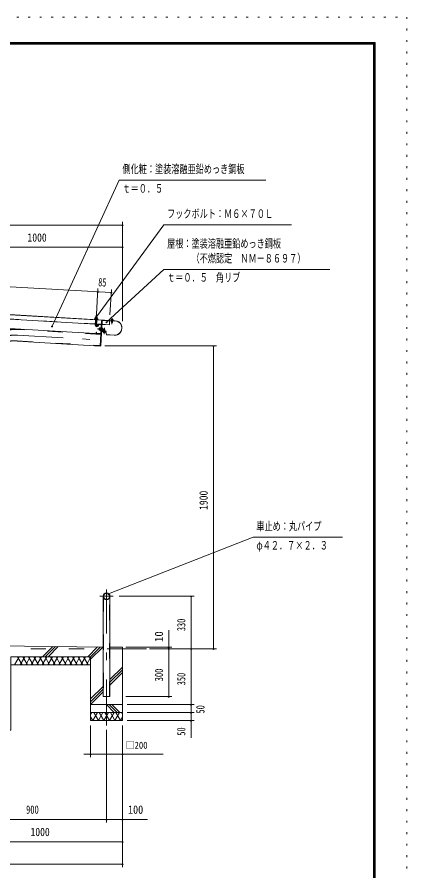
# Model space of a CAD drawing. Units: millimetres, scale not verified. Extents: x -23448 to 23452, y -10500 to 10500.
# Drawn here: x 17337 to 23452, y -2887 to 10500 of the extents above; entities that cross this region are included whole.
import ezdxf
from ezdxf.enums import TextEntityAlignment as Align

# ---------------------------------------------------------------- set-up
doc = ezdxf.new("R2010")
doc.units = ezdxf.units.MM
doc.header["$LTSCALE"] = 60
for name, pattern in [('USER2', [10, 4, -6]), ('USER3', [24, 12, -5, 2, -5]), ('USER4', [3, 0.5, -2.5])]:
    doc.linetypes.add(name, pattern=pattern)
for name, color, linetype, lineweight in [('0-6_2-0BOLD', 7, 'Continuous', 18), ('0-7_2-1HIDDEN', 3, 'USER2', 18), ('0-8_2-2CENTER', 3, 'USER3', 18), ('0-9_2-4THIN', 4, 'Continuous', 18), ('0-A_2-5DIM', 3, 'Continuous', 18), ('0-B_2-6HATCH', 2, 'Continuous', 18), ('0-C_F-F', 5, 'Continuous', 18), ('0-D_F-E_J_ADD', 5, 'USER4', 18)]:
    doc.layers.add(name, color=color, linetype=linetype, lineweight=lineweight)
doc.styles.add('ＭＳ ゴシック', font='')
doc.styles.get('ＭＳ ゴシック').set_extended_font_data('MS Gothic')

msp = doc.modelspace()

# ---------------------------------------------------------------- linework, layer by layer
at = {"layer": '0-6_2-0BOLD'}
for p, q in [((14105.7, 6013.78), (18875.28, 5738.77)), ((18839.02, 5739.61), (14121.84, 6011.6)), ((18564.63, 5687.81), (15910.92, 5840.83)), ((18570.84, 5789.94), (18570.11, 5777.15)), ((18586.31, 5776.21), (18587.05, 5789)), ((18605.56, 5762.43), (18605.1, 5754.35)), ((15806.51, 5696.59), (18651.78, 5532.54)), ((18568.52, 5755.2), (18563.49, 5667.91)), ((18583.97, 5730.06), (18567.13, 5731.03)), ((18580.33, 5666.94), (18585.37, 5754.23)), ((18660.41, 5682.29), (18581.48, 5686.84)), ((18585.54, 5686.6), (18660.41, 5682.28)), ((18589.07, 5678.38), (18588.09, 5661.41)), ((18652.2, 5678.75), (18593.3, 5682.14)), ((18596.06, 5646.51), (18613.48, 5655.27)), ((18663.55, 5736.7), (18640.8, 5342.11)), ((18648.25, 5540.75), (18655.96, 5674.52)), ((18671.54, 5736.25), (18649.09, 5346.88)), ((18658.97, 5657.32), (18666.97, 5656.86)), ((18863.51, 5730.18), (18676.82, 5740.95)), ((18789.1, 5742.49), (18789.17, 5743.73)), ((18818.58, 5732.77), (18817.38, 5712.32)), ((18820.22, 5755.96), (18819.71, 5747.24)), ((18834.12, 5746.39), (18834.63, 5755.12)), ((18863.51, 5730.18), (18863.98, 5738.17)), ((18585.12, 5540.38), (18644.02, 5536.98)), ((18621.33, 5599.39), (18622.48, 5619.36)), ((18628.09, 5599.62), (18642.58, 5598.79)), ((18643.66, 5617.52), (18629.17, 5618.35)), ((18647.82, 5602.87), (18643.12, 5608.15)), ((18643.4, 5613.14), (18648.11, 5607.87)), ((18666.86, 5585.5), (18662.86, 5585.73)), ((18679.53, 5596.66), (18667.54, 5597.35)), ((18668.62, 5616.08), (18680.6, 5615.39)), ((18696.53, 5566.01), (18696.03, 5557.29)), ((18710.94, 5565.19), (18710.44, 5556.47)), ((18640.8, 5342.11), (17336.7, 5417.3)), ((18649.08, 5346.88), (18641.11, 5347.33)), ((18687.08, -155.07), (18687.08, 1419.93)), ((18687.08, 622.96), (16585.84, 643.98)), ((18990.46, 619.93), (18793.83, 621.89)), ((18990.45, 594.93), (19365.45, 594.93)), ((18490.46, 469.93), (18490.46, -530.07)), ((17240.46, 344.93), (18490.46, 344.93)), ((18990.46, -280.07), (18490.46, -280.07)), ((18490.46, -405.07), (18990.46, -405.07))]:
    msp.add_line(p, q, dxfattribs=at)
for points in [[(18548.94, 5757.58), (18549.4, 5765.67), (18605.56, 5762.43), (18595.34, 5775.69), (18561.08, 5777.67), (18549.4, 5765.67)], [(18562, 5777.62), (18562.74, 5790.4), (18564.98, 5791.53), (18593.06, 5789.91), (18595.16, 5788.53), (18594.43, 5775.75)], [(18587.44, 5790.24), (18588.66, 5811.29), (18571.81, 5812.26), (18570.6, 5791.21)], [(18571.81, 5812.26), (18574.78, 5814.91), (18586.02, 5814.26), (18588.66, 5811.29)], [(18812.51, 5747.66), (18813.02, 5756.38), (18815.27, 5757.52), (18839.73, 5756.08), (18841.84, 5754.69), (18841.33, 5745.97)], [(18588.09, 5661.41), (18584.1, 5661.64), (18585.08, 5678.61)], [(18613.48, 5655.27), (18605.89, 5670.35), (18588.48, 5661.59)], [(18642.04, 5589.42), (18627.55, 5590.25), (18625.99, 5593.36), (18627.8, 5624.81), (18629.71, 5627.72), (18644.2, 5626.89)], [(18649.23, 5627.33), (18644.24, 5627.62), (18641.99, 5588.68), (18646.99, 5588.4)], [(18650.88, 5586.42), (18646.89, 5586.65), (18649.33, 5629.08), (18653.33, 5628.85)], [(18666.86, 5585.5), (18669.3, 5627.93), (18665.31, 5628.16)], [(18669.16, 5625.45), (18681.15, 5624.75), (18682.71, 5621.65), (18680.9, 5590.2), (18678.98, 5587.29), (18667, 5587.98)], [(18668.4, 5681.82), (18785.21, 5675.09), (18788.63, 5734.5)], [(18875.3, 5740.02), (18714.32, 5749.3), (18714.25, 5748.05)], [(18817.39, 5712.32), (18832.36, 5711.44), (18833.56, 5731.91)], [(18817.39, 5712.32), (18819.73, 5709.67), (18829.72, 5709.09), (18832.36, 5711.44)], [(18577.36, 5544.83), (18578.34, 5561.81), (18582.33, 5561.57), (18581.36, 5544.6)], [(18627.47, 5619.07), (18622.48, 5619.36), (18618.52, 5615.83), (18617.8, 5603.35), (18621.33, 5599.39), (18626.32, 5599.11)], [(18667.13, 5572.97), (18733.98, 5569.12), (18734.44, 5577.11), (18667.59, 5580.96)], [(18862.21, 5512.89), (18738.66, 5520.01), (18728.92, 5568.16), (18674.01, 5571.32), (18674.08, 5572.57)], [(18715.4, 5554.93), (18690.94, 5556.31), (18688.82, 5557.7), (18689.32, 5566.42)], [(18696.99, 5579.26), (18698.23, 5600.97), (18700.86, 5603.32), (18710.85, 5602.76), (18713.2, 5600.12)], [(18698.23, 5600.97), (18713.2, 5600.12), (18711.97, 5578.4)], [(18715.4, 5554.93), (18717.65, 5556.06), (18718.14, 5564.79)], [(18729.95, 5569.35), (18739.69, 5521.21), (18862.28, 5514.14)], [(18793.83, 1419.93), (18793.83, -155.07), (18687.08, -155.07)], [(18490.46, -530.07), (18990.46, -530.07), (18990.46, 619.93)], [(18490.46, 469.93), (17240.46, 469.93), (17240.46, -680.07), (15740.46, -680.07), (15740.46, 469.93), (13990.47, 469.93)]]:
    msp.add_lwpolyline(points, dxfattribs=at)
for points in [[(18811.08, 5743.74), (18842.28, 5741.91), (18842.52, 5745.9), (18811.32, 5747.73)], [(18719.33, 5564.72), (18688.13, 5566.49), (18688.36, 5570.48), (18719.56, 5568.71)]]:
    msp.add_lwpolyline(points, close=True, dxfattribs=at)
for radius in [53.38, 47.62]:
    msp.add_circle((18740.46, 1419.93), radius, dxfattribs=at)
for centre, radius, start, end in [((18566.45, 5784.25), 7.19, 52.31554, 112.31554), ((18577.48, 5763.9), 26.87, 69.11256, 104.28848), ((18590.76, 5782.84), 7.19, 61.08405, 121.08405), ((18816.35, 5751.65), 5.79, 48.11542, 86.64685), ((18826.26, 5735.56), 21.27, 66.81824, 106.47868), ((18585.95, 5666.61), 22.5, 176.69928, 296.69928), ((18585.95, 5666.61), 5.62, 176.69928, 296.69928), ((18593.06, 5678.15), 8, 86.70229, 176.70438), ((18593.06, 5678.15), 4, 86.70058, 176.70526), ((18634.88, 5622.72), 7.19, 176.70164, 217.42847), ((18651.96, 5674.76), 4, 356.705, 86.705), ((18651.96, 5674.76), 8, 356.7045, 86.7045), ((18676.53, 5735.95), 13, 86.70334, 176.6996), ((18676.53, 5735.95), 5, 86.70148, 176.6944), ((18837.97, 5750.38), 5.79, 86.65154, 125.19777), ((18868.75, 5626.46), 113.75, 266.70016, 86.70016), ((18868.75, 5626.46), 112.5, 266.70016, 86.7), ((17306.21, 4888.56), 720.38, 86.70003, 171.72519), ((18585.35, 5544.37), 8, 176.7045, 266.70007), ((18585.35, 5544.37), 4, 176.705, 266.70058), ((18633.26, 5594.62), 7.19, 135.97482, 176.70164), ((18653, 5607.58), 26.15, 155.67531, 197.72612), ((18644.25, 5540.98), 8, 266.70007, 356.70476), ((18644.25, 5540.98), 4, 266.70058, 356.70526), ((18667.88, 5585.95), 13, 244.08128, 266.70229), ((18667.88, 5585.95), 5, 176.6946, 266.7023), ((18655.7, 5607.43), 26.15, 335.67531, 17.72612), ((18673.82, 5592.29), 7.19, 356.70164, 37.42847), ((18675.44, 5620.39), 7.19, 315.97482, 356.70164), ((18692.68, 5562.02), 5.79, 266.75764, 305.28908), ((18704.37, 5576.86), 21.27, 246.92278, 286.58322), ((18714.3, 5560.79), 5.79, 228.21002, 266.75626)]:
    msp.add_arc(centre, radius, start, end, dxfattribs=at)
at = {"layer": '0-7_2-1HIDDEN'}
for p, q in [((18564.71, 5689.06), (15910.99, 5842.08)), ((18660.49, 5683.54), (18581.55, 5688.09)), ((18785.28, 5676.33), (18668.48, 5683.07)), ((18651.38, 5525.55), (17343.75, 5600.94)), ((17337.1, 5424.29), (18641.2, 5349.09)), ((18692.83, 1419.93), (18692.83, -155.07)), ((18788.08, -155.07), (18788.08, 1419.93)), ((18990.46, 594.93), (13990.47, 594.93))]:
    msp.add_line(p, q, dxfattribs=at)
for radius, start, end in [(713.38, 86.98364, 177.85976), (536.62, 86.7, 180)]:
    msp.add_arc((17306.21, 4888.56), radius, start, end, dxfattribs=at)
at = {"layer": '0-8_2-2CENTER'}
for p, q in [((18582.02, 5842.68), (18571.84, 5666.14)), ((18828.96, 5781.76), (18823.26, 5684.42)), ((18592.27, 5654.05), (18618.51, 5667.25)), ((18707.27, 5628), (18701.75, 5530.66)), ((17342.19, 5512.52), (18779.07, 5429.66)), ((18593.2, 5611.03), (18706.76, 5604.48)), ((18740.46, -604.92), (18740.46, 1523.31)), ((18843.83, 1419.93), (18637.08, 1419.93))]:
    msp.add_line(p, q, dxfattribs=at)
for centre, radius, start, end in [((18585.95, 5666.61), 14.06, 176.70197, 296.69957), ((17306.21, 4888.56), 625, 86.70003, 180)]:
    msp.add_arc(centre, radius, start, end, dxfattribs=at)
at = {"layer": '0-9_2-4THIN'}
for p, q in [((18573.42, 5813.7), (18572.12, 5791.12)), ((18585.92, 5790.33), (18587.22, 5812.9)), ((18570.04, 5755.11), (18568.65, 5730.95)), ((18582.45, 5730.15), (18583.85, 5754.32)), ((18819.26, 5710.2), (18820.58, 5732.66)), ((18831.56, 5732.03), (18830.24, 5709.56)), ((18626.46, 5601.6), (18618.97, 5602.03)), ((18619.84, 5617.01), (18627.32, 5616.58)), ((18700.33, 5602.85), (18698.99, 5579.15)), ((18709.98, 5578.52), (18711.32, 5602.23))]:
    msp.add_line(p, q, dxfattribs=at)
at = {"layer": '0-A_2-5DIM'}
for p, q in [((18940.46, 7944.93), (17884.8, 5651.61)), ((18940.46, 7944.93), (21240.47, 7944.93)), ((13990.45, 7239.93), (18990.46, 7239.93)), ((19000.46, 7239.93), (18980.46, 7239.93)), ((18990.46, 7289.93), (18990.46, 5731.38)), ((13990.45, 6889.93), (18990.46, 6889.93)), ((19000.46, 6889.93), (18980.46, 6889.93)), ((14221.94, 6444.64), (18814.31, 6179.84)), ((18582.02, 5842.65), (18605.04, 6241.99)), ((18612.17, 6192.07), (18592.17, 6192.07)), ((18817.19, 6229.76), (18794.16, 5830.42)), ((18824.31, 6179.84), (18804.31, 6179.84)), ((18592.98, 5802.67), (18572.98, 5802.67)), ((17894.8, 5651.61), (17874.8, 5651.61)), ((18749.24, 5718.42), (18729.24, 5718.42)), ((18714.75, 5344.93), (20465.45, 5344.93)), ((20425.45, 5344.93), (20405.45, 5344.93)), ((20415.45, 5344.93), (20415.45, 594.93)), ((18782.35, 1458.77), (18762.35, 1458.77)), ((20115.45, 1419.93), (18938.01, 1419.93)), ((20075.45, 1419.93), (20055.45, 1419.93)), ((20065.45, 1419.93), (20065.45, -800.07)), ((19715.45, 889.93), (19715.45, -155.07)), ((19765.45, 619.93), (19040.45, 619.93)), ((20465.45, 594.93), (19415.45, 594.93)), ((19725.45, 619.93), (19705.45, 619.93)), ((19725.45, 594.93), (19705.45, 594.93)), ((20075.45, 594.93), (20055.45, 594.93)), ((20425.45, 594.93), (20405.45, 594.93)), ((19765.45, -155.07), (19040.45, -155.07)), ((19725.45, -155.07), (19705.45, -155.07)), ((19065.46, -280.07), (20115.45, -280.07)), ((20075.45, -280.07), (20055.45, -280.07)), ((20115.45, -405.07), (19065.46, -405.07)), ((19065.46, -530.07), (20115.45, -530.07)), ((20075.45, -405.07), (20055.45, -405.07)), ((20075.45, -530.07), (20055.45, -530.07)), ((18490.46, -1105.07), (18490.46, -605.07)), ((18990.46, -2830.07), (18990.46, -605.07)), ((18740.46, -673.63), (18740.46, -2130.07)), ((19627.96, -1055.07), (18383.56, -1055.07)), ((18500.46, -1055.07), (18480.46, -1055.07)), ((19000.46, -1055.07), (18980.46, -1055.07)), ((19382.96, -2080.07), (16490.46, -2080.07)), ((18750.46, -2080.07), (18730.46, -2080.07)), ((19000.46, -2080.07), (18980.46, -2080.07)), ((18990.46, -2430.07), (13990.47, -2430.07)), ((19000.46, -2430.07), (18980.46, -2430.07)), ((13990.47, -2780.07), (18990.46, -2780.07)), ((19000.46, -2780.07), (18980.46, -2780.07))]:
    msp.add_line(p, q, dxfattribs=at)
for points in [[(21640.46, 7244.93), (19640.46, 7244.93), (18582.98, 5802.67)], [(18739.24, 5718.42), (19640.46, 6544.93), (22240.46, 6544.93)], [(18772.35, 1458.77), (21040.46, 2344.93), (22440.46, 2344.93)]]:
    msp.add_lwpolyline(points, dxfattribs=at)
for centre in [(18990.46, 7239.93), (18990.46, 6889.93), (18602.17, 6192.07), (18814.31, 6179.84), (18582.98, 5802.67), (17884.8, 5651.61), (18739.24, 5718.42), (20415.45, 5344.93), (18772.35, 1458.77), (20065.45, 1419.93), (19715.45, 619.93), (19715.45, 594.93), (20065.45, 594.93), (20415.45, 594.93), (19715.45, -155.07), (20065.45, -280.07), (20065.45, -405.07), (20065.45, -530.07), (18490.46, -1055.07), (18990.46, -1055.07), (18740.46, -2080.07), (18990.46, -2080.07), (18990.46, -2430.07), (18990.46, -2780.07)]:
    msp.add_arc(centre, 10, 180, 0, dxfattribs=at)
at = {"layer": '0-B_2-6HATCH'}
for p, q in [((17737.25, 469.93), (17898.17, 630.85)), ((17940.18, 630.43), (17779.68, 469.93)), ((17982.18, 630.01), (17822.1, 469.93)), ((18444.36, 469.93), (18598.28, 623.85)), ((18486.78, 469.93), (18640.28, 623.43)), ((18682.29, 623.01), (18490.46, 431.18)), ((17298.75, 344.93), (17370.92, 469.93)), ((17342.06, 469.93), (17414.22, 344.93)), ((17385.36, 344.93), (17457.52, 469.93)), ((17428.66, 469.93), (17500.83, 344.93)), ((17471.96, 344.93), (17544.12, 469.93)), ((17515.26, 469.93), (17587.43, 344.93)), ((17558.56, 344.93), (17630.73, 469.93)), ((17601.86, 469.93), (17674.03, 344.93)), ((17645.16, 344.93), (17717.33, 469.93)), ((17760.63, 344.93), (17688.46, 469.93)), ((17803.93, 469.93), (17731.76, 344.93)), ((17775.07, 469.93), (17847.24, 344.93)), ((17818.37, 344.93), (17890.54, 469.93)), ((17861.67, 469.93), (17933.84, 344.93)), ((17904.97, 344.93), (17977.14, 469.93)), ((17948.27, 469.93), (18020.44, 344.93)), ((17991.57, 344.93), (18063.74, 469.93)), ((18034.88, 469.93), (18107.04, 344.93)), ((18078.17, 344.93), (18150.34, 469.93)), ((18121.48, 469.93), (18193.65, 344.93)), ((18164.78, 344.93), (18236.95, 469.93)), ((18208.08, 469.93), (18280.25, 344.93)), ((18251.38, 344.93), (18323.55, 469.93)), ((18294.68, 469.93), (18366.85, 344.93)), ((18337.98, 344.93), (18410.15, 469.93)), ((18381.29, 469.93), (18453.46, 344.93)), ((18424.58, 344.93), (18490.46, 459.03)), ((18490.46, 430.83), (18467.89, 469.93)), ((18793.83, 112.3), (18990.46, 308.92)), ((18990.46, 266.5), (18793.83, 69.87)), ((18793.83, 27.45), (18990.46, 224.07)), ((18687.08, 5.55), (18490.46, -191.08)), ((18490.46, -233.5), (18687.08, -36.88)), ((18687.08, -79.3), (18490.46, -275.93)), ((18862.25, -405.07), (18737.25, -280.07)), ((18779.68, -280.07), (18904.68, -405.07)), ((18947.1, -405.07), (18822.1, -280.07)), ((18511.19, -405.07), (18490.46, -440.97)), ((18990.46, -435.19), (18973.07, -405.07))]:
    msp.add_line(p, q, dxfattribs=at)
for points in [[(18490.46, -469.16), (18525.62, -530.07), (18597.79, -405.07)], [(18684.39, -405.07), (18612.22, -530.07), (18540.06, -405.07)], [(18626.66, -405.07), (18698.83, -530.07), (18771, -405.07)], [(18713.26, -405.07), (18785.43, -530.07), (18857.6, -405.07)], [(18799.86, -405.07), (18872.03, -530.07), (18944.2, -405.07)], [(18886.47, -405.07), (18958.64, -530.07), (18990.46, -474.95)]]:
    msp.add_lwpolyline(points, dxfattribs=at)
at = {"layer": '0-C_F-F'}
for points in [[(22951.87, -10000), (-5748.13, -10000), (-5748.13, 10100), (22951.87, 10100)], [(22949.37, -9997.5), (-5745.63, -9997.5), (-5745.63, 10097.5), (22949.37, 10097.5)], [(22946.87, -9995), (22946.87, 10095), (-5743.13, 10095), (-5743.13, -9995)], [(22944.37, -9992.5), (-5740.63, -9992.5), (-5740.63, 10092.5), (22944.37, 10092.5)], [(22941.87, -9990), (22941.87, 10090), (-5738.13, 10090), (-5738.13, -9990)], [(22939.37, -9987.5), (-5735.63, -9987.5), (-5735.63, 10087.5), (22939.37, 10087.5)], [(22936.87, -9985), (22936.87, 10085), (-5733.13, 10085), (-5733.13, -9985)], [(22934.37, -9982.5), (-5730.63, -9982.5), (-5730.63, 10082.5), (22934.37, 10082.5)], [(22931.87, -9980), (-5728.13, -9980), (-5728.13, 10080), (22931.87, 10080)], [(22929.37, -9977.5), (-5725.63, -9977.5), (-5725.63, 10077.5), (22929.37, 10077.5)], [(22926.87, -9975), (22926.87, 10075), (-5723.12, 10075), (-5723.12, -9975)]]:
    msp.add_lwpolyline(points, close=True, dxfattribs=at)
at = {"layer": '0-D_F-E_J_ADD'}
msp.add_lwpolyline([(23451.87, -10500), (-6248.13, -10500), (-6248.13, 10500), (23451.87, 10500)], close=True, dxfattribs=at)

# ---------------------------------------------------------------- texts
at = {"layer": '0-A_2-5DIM', "color": 7, "style": 'ＭＳ ゴシック'}
for s, height, width, p in [('側化粧：塗装溶融亜鉛めっき鋼板', 130.2, 0.7, (18990.46, 8012.69)), ('ｔ＝０．５', 130.2, 0.7, (18990.46, 7707.69)), ('フックボルト：Ｍ６×７０Ｌ', 130.2, 0.7, (19690.47, 7312.69)), ('1000', 130.2, 0.85, (17500.15, 6939.93)), ('屋根：塗装溶融亜鉛めっき鋼板', 130.2, 0.7, (19690.46, 6844.61)), ('\u3000\u3000\u3000（不燃認定\u3000ＮＭ－８６９７）', 130.2, 0.7, (19690.46, 6612.7)), ('ｔ＝０．５\u3000角リブ', 130.2, 0.7, (19690.46, 6312.69)), ('車止め：丸パイプ', 130.2, 0.7, (21090.46, 2412.7)), ('φ４２．７×２．３', 130.2, 0.7, (21090.46, 2112.7)), ('□200', 110.7, 0.9, (19040.46, -1005.07)), ('900', 130.2, 0.75, (17477.84, -2030.07)), ('100', 130.2, 0.9, (19076.12, -2030.07)), ('1000', 130.2, 0.85, (17547.66, -2380.07))]:
    msp.add_text(s, height=height, dxfattribs=dict(at, width=width)).set_placement(p, align=Align.BOTTOM_LEFT)
for s, rotation, width, p in [('85', 356.7, 0.65, (18605.35, 6241.97)), ('1900', 90, 0.85, (20365.45, 2773.08)), ('330', 90, 0.7, (20015.45, 872.6)), ('10', 90, 0.95, (19665.45, 701.98)), ('300', 90, 0.75, (19665.45, 85.83)), ('350', 90, 0.7, (20015.45, 24.16)), ('50', 90, 0.7, (20315.45, -419.29)), ('50', 90, 0.7, (20015.45, -766.79))]:
    msp.add_text(s, height=130.2, rotation=rotation, dxfattribs=dict(at, width=width)).set_placement(p, align=Align.BOTTOM_LEFT)

doc.saveas('drawing.dxf')
